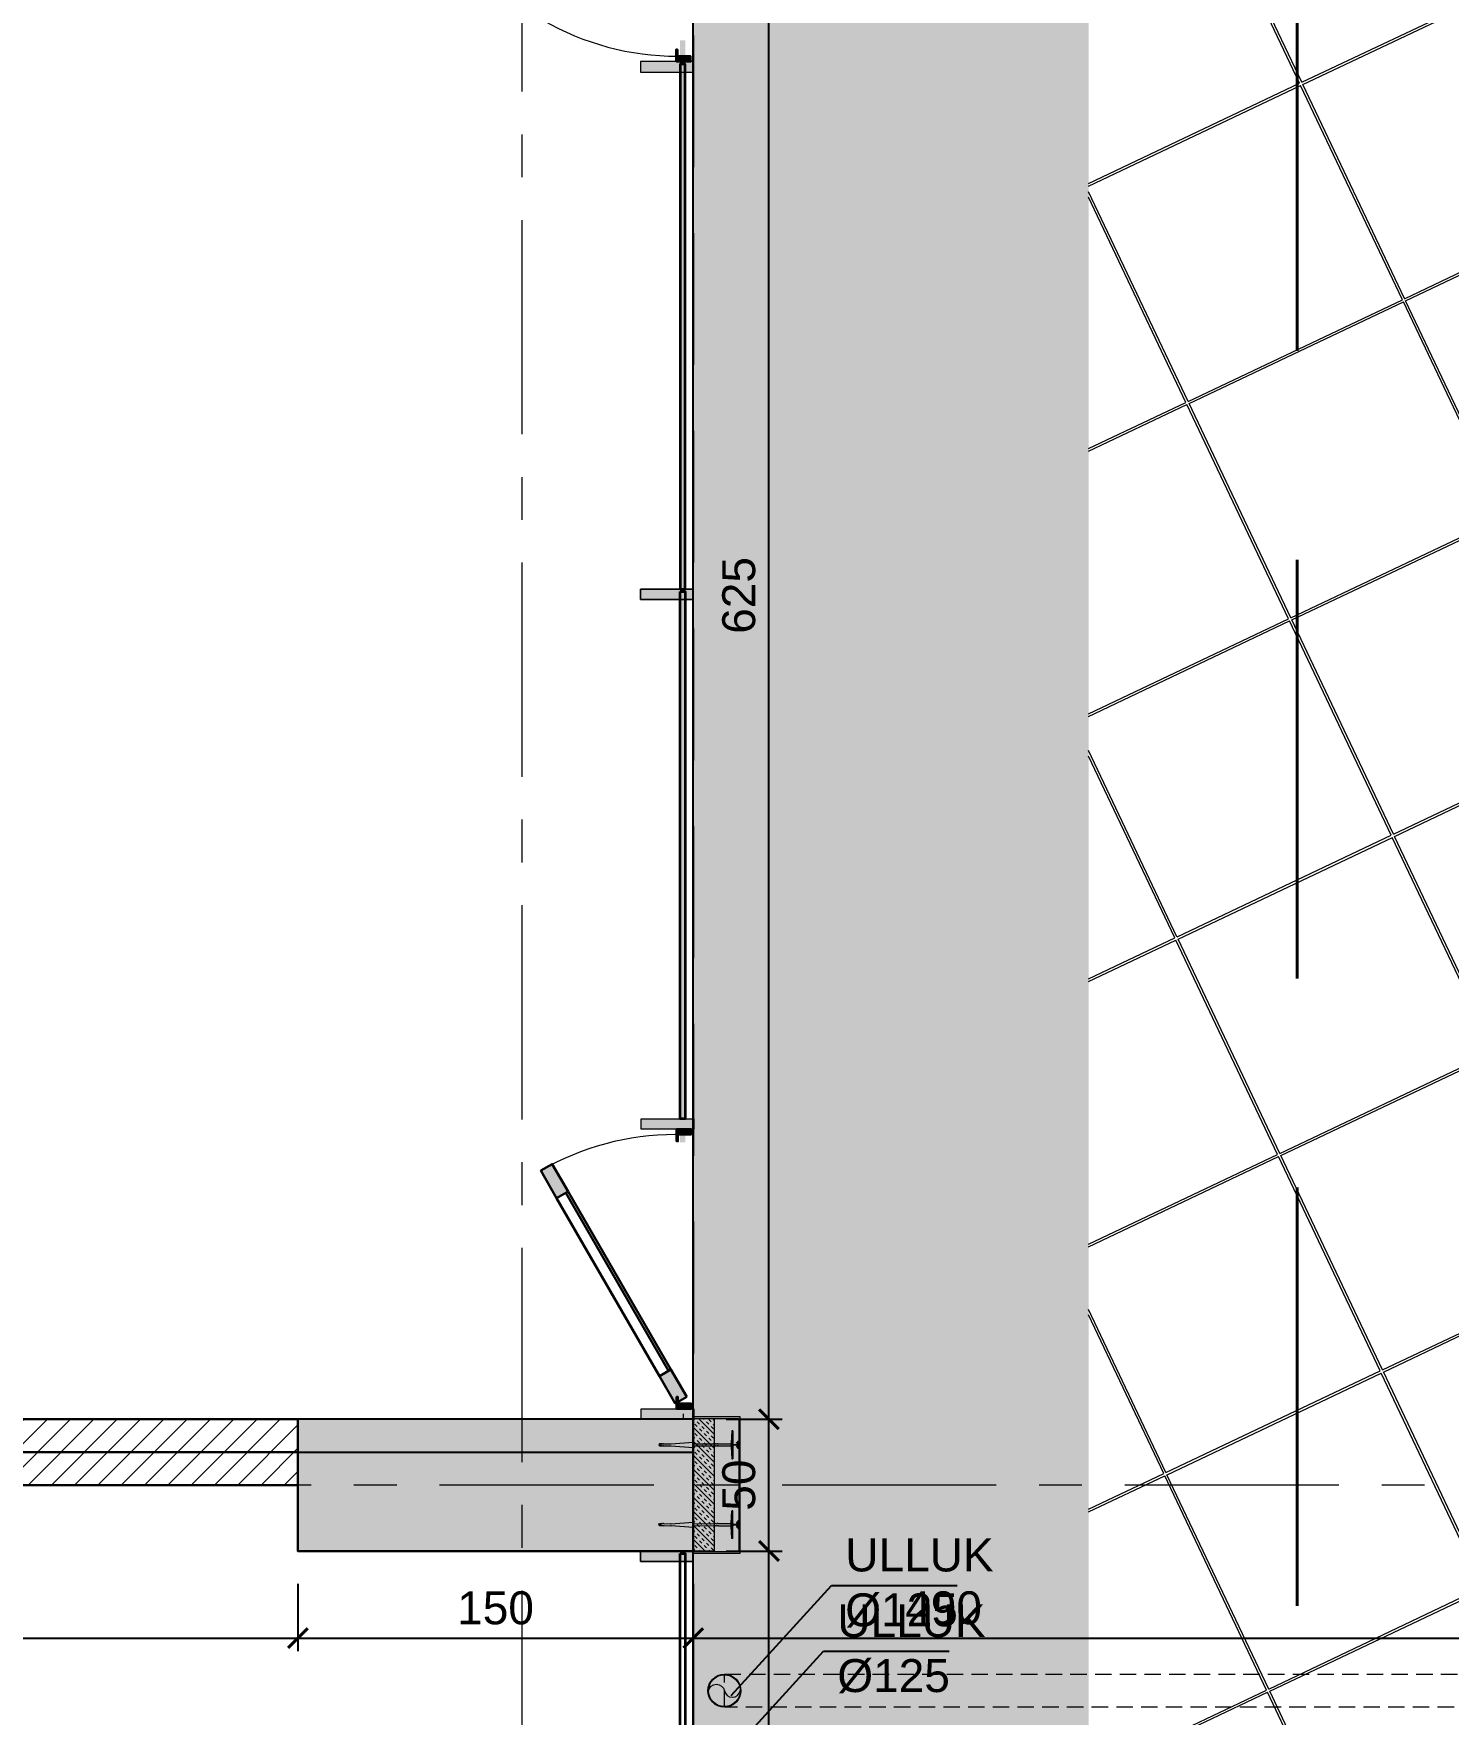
# Model space of a CAD drawing. Header units: centimetres. Extents: x 66524 to 72777, y -55096 to -48161.
# Drawn here: x 69653 to 70190, y -50759 to -50122 of the extents above; entities that cross this region are included whole.
import ezdxf

# ---------------------------------------------------------------- set-up
doc = ezdxf.new("R2010")
doc.units = ezdxf.units.CM
doc.header["$LTSCALE"] = 50
doc.header["$MEASUREMENT"] = 0
for name, pattern in [('AUSGEZOGEN', [0]), ('AXES', [2, 1.25, -0.25, 0.25, -0.25]), ('CACHE', [0.375, 0.25, -0.125]), ('CONTINU', [0]), ('CORNER', [20, 0, -20]), ('DASHED2', [9.525, 6.35, -3.175])]:
    doc.linetypes.add(name, pattern=pattern)
doc.layers.get('0').update_dxf_attribs({"color": 8})
for name, color, linetype, lineweight in [('ACITOP', 214, 'Continuous', 18), ('ISOLATION', 252, 'Continuous', 0), ('MACONNERIE COUPE', 7, 'Continuous', 30), ('MACONNERIE HACHURE', 253, 'Continuous', 13), ('WD_Corner', 154, 'Continuous', 5), ('WD_Dowel', 154, 'Continuous', 5), ('WD_Text_Legende', 154, 'AUSGEZOGEN', 5)]:
    doc.layers.add(name, color=color, linetype=linetype, lineweight=lineweight)
for name, color, linetype in [('AXES', 10, 'AXES'), ('BETON COUPE', 3, 'CONTINU'), ('BETON TRAME', 252, 'Continuous'), ('BORD', 5, 'Continuous'), ('COTE 50ème', 1, 'Continuous'), ('EMPRISE BATIMENT', 253, 'CACHE'), ('FASADA', 150, 'Continuous'), ('TEXTE', 7, 'Continuous')]:
    doc.layers.add(name, color=color, linetype=linetype)
doc.layers.add('FMULT', color=150, linetype='Continuous', plot=False)
doc.layers.add('HORS GEL COTE', color=7, linetype='Continuous', lineweight=13, true_color=0x00661a)
doc.layers.add('WD_Assist1', color=6, linetype='CORNER', lineweight=0, plot=False)
doc.styles.add('RS_TEXT_1.50', font='arial.ttf', dxfattribs={"height": 12.5})
doc.styles.add('RS_TXT_50', font='arial.ttf', dxfattribs={"height": 12.5})
doc.dimstyles.new('ISO-25', dxfattribs={"dimtxt": 2.5, "dimasz": 2.5, "dimexe": 1.25, "dimexo": 0.625, "dimtad": 1, "dimtxsty": 'Standard', "dimcen": 2.5, "dimadec": 0, "dimazin": 0, "dimtfac": 1, "dimtmove": 0, "dimatfit": 3, "dimfxl": 1, "dimarcsym": 0})
doc.dimstyles.new('RS_50CM_LINEAIRE', dxfattribs={"dimscale": 5, "dimtxt": 12.5, "dimasz": 1.5, "dimexe": 1, "dimexo": 2.5, "dimgap": 1, "dimtad": 1, "dimdec": 1, "dimrnd": 0.5, "dimdsep": 46, "dimtxsty": 'RS_TXT_50', "dimblk1": 'ARCHTICK', "dimblk2": 'ARCHTICK', "dimsah": 1, "dimcen": 2.5, "dimdle": 1, "dimclrt": 4, "dimadec": 0, "dimazin": 2, "dimtfac": 1, "dimtdec": 1, "dimtix": 1, "dimtmove": 2, "dimatfit": 3, "dimfxl": 1, "dimtolj": 1, "dimtzin": 0, "dimarcsym": 0})

# ---------------------------------------------------------------- blocks, each defined once
blk = doc.blocks.new('A$C8397ccc9')
at = {"layer": 'AXES', "lineweight": 5, "ltscale": 1.3}
for p, q in [((805, 1580), (805, -1344.97)), ((3195, 190), (-1985, 190))]:
    blk.add_line(p, q, dxfattribs=at)
blk = doc.blocks.new('ankeri')
at = {"layer": 'WD_Assist1'}
for p, q in [((-29.75, 0.39), (-30, 0)), ((-30, 0), (-29.75, -0.39)), ((-2.76, 0.39), (-29.75, 0.39)), ((-2.54, 0.59), (-2.76, 0.39)), ((-2.32, 5.2), (-2.54, 0.59)), ((-2.22, 5.3), (-2.32, 5.2)), ((-2, 5.3), (-2.22, 5.3)), ((-2, -5.3), (-2, 5.3)), ((-29.75, -0.39), (-2.76, -0.39)), ((-2.76, -0.39), (-2.54, -0.59)), ((-2.54, -0.59), (-2.32, -5.2)), ((-2.32, -5.2), (-2.22, -5.3)), ((-2.22, -5.3), (-2, -5.3))]:
    blk.add_line(p, q, dxfattribs=at)
at = {"layer": 'WD_Corner', "lineweight": 5}
blk.add_lwpolyline([(-2, 0.1), (-1.85, 0.1, -1), (-1.75, 0.1), (-0.25, 0.1, 0.185242), (-0.1, 0.55), (-0.1, 0.72), (-0.15, 0.73), (-0.15, 0.74), (-0.1, 0.75), (-0.1, 0.85), (-0.3, 0.85), (-0.3, 0.8), (-0.32, 0.8), (-0.33, 0.85), (-0.38, 0.85), (-0.5, 0.73), (-0.47, 0.68), (-0.48, 0.68), (-0.53, 0.7), (-0.54, 0.69), (-0.51, 0.65), (-0.54, 0.62), (-0.61, 0.69), (-0.4, 0.9), (-0.1, 0.9), (-0.1, 1.4), (0, 1.4), (0.05, 1.2), (0, 1.2), (0.05, 1.1), (0, 1.1), (0.25, 1), (0, 1), (0, -1), (0.25, -1), (0, -1.1), (0.05, -1.1), (0, -1.2), (0.05, -1.2), (0, -1.4), (-0.1, -1.4), (-0.1, -0.9), (-0.4, -0.9), (-0.61, -0.69), (-0.54, -0.62), (-0.51, -0.65), (-0.54, -0.69), (-0.53, -0.7), (-0.48, -0.68), (-0.47, -0.68), (-0.5, -0.73), (-0.38, -0.85), (-0.33, -0.85), (-0.32, -0.8), (-0.3, -0.8), (-0.3, -0.85), (-0.1, -0.85), (-0.1, -0.75), (-0.15, -0.74), (-0.15, -0.73), (-0.1, -0.72), (-0.1, -0.55, 0.185242), (-0.25, -0.1), (-1.75, -0.1, -1), (-1.85, -0.1), (-2, -0.1)], format="xyb", close=True, dxfattribs=at)
at = {"layer": 'WD_Dowel'}
for p, q in [((-29.75, 0.39), (-30, 0)), ((-30, 0), (-29.75, -0.39)), ((-28.88, 0.39), (-29.75, 0.39)), ((-29.47, 0.05), (-29.25, 0.09)), ((-29.47, 0.05), (-29.47, -0.05)), ((-29.25, 0.29), (-29.04, 0.37)), ((-29.25, 0.29), (-29.25, -0.29)), ((-28.88, 0.39), (-29.04, 0.34)), ((-29.04, 0.34), (-29.04, 0.37)), ((-28.82, 0.39), (-28.88, 0.39)), ((-28.82, 0.39), (-28.82, 0.34)), ((-28.82, 0.34), (-28.66, 0.39)), ((-28.61, 0.39), (-28.66, 0.39)), ((-28.61, 0.39), (-28.66, 0.39)), ((-28.61, 0.39), (-28.61, 0.34)), ((-28.61, 0.34), (-28.44, 0.39)), ((-28.39, 0.39), (-28.44, 0.39)), ((-28.39, 0.39), (-28.39, 0.34)), ((-28.39, 0.34), (-28.23, 0.39)), ((-28.17, 0.39), (-28.23, 0.39)), ((-28.17, 0.39), (-28.17, 0.34)), ((-28.17, 0.34), (-28.01, 0.39)), ((-27.96, 0.39), (-28.01, 0.39)), ((-27.96, 0.39), (-27.96, 0.34)), ((-27.96, 0.34), (-25.61, 0.39)), ((-25.56, 0.39), (-25.61, 0.39)), ((-25.56, 0.39), (-25.56, 0.34)), ((-25.56, 0.34), (-25.4, 0.39)), ((-25.34, 0.39), (-25.4, 0.39)), ((-25.34, 0.34), (-17.05, 0.99)), ((-25.34, 0.39), (-25.34, 0.34)), ((-17, 0.99), (-17.05, 0.99)), ((-17, 0.99), (-17, 0.34)), ((-17, 0.34), (-9.36, 0.39)), ((-9.3, 0.39), (-9.36, 0.39)), ((-9.3, 0.39), (-9.3, 0.34)), ((-9.3, 0.34), (-9.14, 0.39)), ((-9.09, 0.39), (-9.14, 0.39)), ((-9.09, 0.39), (-9.09, 0.34)), ((-9.09, 0.34), (-8.93, 0.39)), ((-8.87, 0.39), (-8.93, 0.39)), ((-8.87, 0.39), (-8.87, 0.34)), ((-8.87, 0.34), (-8.71, 0.39)), ((-8.66, 0.39), (-8.71, 0.39)), ((-8.66, 0.39), (-8.66, 0.34)), ((-8.66, 0.34), (-8.5, 0.39)), ((-8.44, 0.39), (-8.5, 0.39)), ((-8.44, 0.39), (-8.44, 0.34)), ((-8.44, 0.34), (-8.28, 0.39)), ((-8.23, 0.39), (-8.28, 0.39)), ((-8.23, 0.39), (-8.23, 0.34)), ((-8.23, 0.34), (-8.06, 0.39)), ((-8.01, 0.39), (-8.06, 0.39)), ((-8.01, 0.39), (-8.01, 0.34)), ((-8.01, 0.34), (-7.85, 0.39)), ((-7.79, 0.39), (-7.85, 0.39)), ((-7.79, 0.39), (-7.79, 0.34)), ((-7.79, 0.34), (-7.63, 0.39)), ((-7.58, 0.39), (-7.63, 0.39)), ((-7.58, 0.39), (-7.58, 0.34)), ((-7.58, 0.34), (-7.42, 0.39)), ((-7.42, 0.39), (-2.76, 0.39)), ((-2.32, 5.2), (-2.54, 0.74)), ((-2.54, 0.74), (-2.54, -0.74)), ((-2.54, 0.74), (-2.11, 0.74)), ((-2.11, 0.1), (-2.54, 0.1)), ((-2.11, 2.94), (-2.32, 2.94)), ((-2.32, 2.94), (-2.32, 0.74)), ((-2.32, 0.1), (-2.32, 0.74)), ((-2, 5.3), (-2.22, 5.3)), ((-2.11, 5.3), (-2.11, -5.3)), ((-2, 5.3), (-2, -5.3)), ((-29.75, -0.39), (-28.88, -0.39)), ((-29.25, -0.1), (-29.47, -0.05)), ((-29.25, -0.29), (-29.04, -0.37)), ((-29.04, -0.37), (-29.04, -0.34)), ((-29.04, -0.34), (-28.88, -0.39)), ((-28.82, -0.39), (-28.88, -0.39)), ((-28.82, -0.39), (-28.82, -0.34)), ((-28.82, -0.34), (-28.66, -0.39)), ((-28.61, -0.39), (-28.66, -0.39)), ((-28.61, -0.39), (-28.61, -0.34)), ((-28.61, -0.34), (-28.44, -0.39)), ((-28.39, -0.39), (-28.44, -0.39)), ((-28.39, -0.39), (-28.39, -0.34)), ((-28.39, -0.34), (-28.23, -0.39)), ((-28.17, -0.39), (-28.23, -0.39)), ((-28.17, -0.39), (-28.17, -0.34)), ((-28.17, -0.34), (-28.01, -0.39)), ((-27.96, -0.39), (-28.01, -0.39)), ((-27.96, -0.39), (-27.96, -0.34)), ((-27.96, -0.34), (-25.61, -0.39)), ((-25.56, -0.39), (-25.61, -0.39)), ((-25.56, -0.39), (-25.56, -0.34)), ((-25.56, -0.34), (-25.4, -0.39)), ((-25.34, -0.39), (-25.4, -0.39)), ((-25.34, -0.39), (-25.34, -0.34)), ((-25.34, -0.34), (-17.05, -0.99)), ((-17, -0.99), (-17.05, -0.99)), ((-17, -0.99), (-17, -0.34)), ((-17, -0.34), (-9.36, -0.39)), ((-9.3, -0.39), (-9.36, -0.39)), ((-9.3, -0.39), (-9.3, -0.34)), ((-9.3, -0.34), (-9.14, -0.39)), ((-9.09, -0.39), (-9.14, -0.39)), ((-9.09, -0.39), (-9.09, -0.34)), ((-9.09, -0.34), (-8.93, -0.39)), ((-8.87, -0.39), (-8.93, -0.39)), ((-8.87, -0.39), (-8.87, -0.34)), ((-8.87, -0.34), (-8.71, -0.39)), ((-8.66, -0.39), (-8.71, -0.39)), ((-8.66, -0.39), (-8.66, -0.34)), ((-8.66, -0.34), (-8.5, -0.39)), ((-8.44, -0.39), (-8.5, -0.39)), ((-8.44, -0.39), (-8.44, -0.34)), ((-8.44, -0.34), (-8.28, -0.39)), ((-8.23, -0.39), (-8.28, -0.39)), ((-8.23, -0.39), (-8.23, -0.34)), ((-8.23, -0.34), (-8.06, -0.39)), ((-8.01, -0.39), (-8.06, -0.39)), ((-8.01, -0.39), (-8.01, -0.34)), ((-8.01, -0.34), (-7.85, -0.39)), ((-7.79, -0.39), (-7.85, -0.39)), ((-7.79, -0.39), (-7.79, -0.34)), ((-7.79, -0.34), (-7.63, -0.39)), ((-7.58, -0.39), (-7.63, -0.39)), ((-7.58, -0.39), (-7.58, -0.34)), ((-7.58, -0.34), (-7.42, -0.39)), ((-7.42, -0.39), (-2.76, -0.39)), ((-2.11, -0.1), (-2.54, -0.1)), ((-2.54, -0.74), (-2.11, -0.74)), ((-2.54, -0.74), (-2.32, -5.2)), ((-2.32, -0.74), (-2.32, -0.1)), ((-2.22, -2.94), (-2.32, -0.74)), ((-2.11, -2.94), (-2.22, -2.94)), ((-2, -5.3), (-2.22, -5.3))]:
    blk.add_line(p, q, dxfattribs=at)
for centre, major_axis, start_param, end_param in [((-2.76, 0.59), (0.216, 0), -1.570795, 0), ((-2.22, 5.2), (0.108, 0), 1.570796, 3.141593), ((-2.76, -0.59), (-0.216, 0), 3.141593, 4.712389), ((-2.22, -5.2), (0.108, 0), 3.141593, 4.712389)]:
    blk.add_ellipse(centre, major_axis=major_axis, ratio=0.909091, start_param=start_param, end_param=end_param, dxfattribs=at)
blk = doc.blocks.new('_ArchTick')
at = {"color": 0, "linetype": 'ByBlock', "const_width": 0.15}
blk.add_lwpolyline([(-0.5, -0.5), (0.5, 0.5)], dxfattribs=at)
blk = doc.blocks.new('*D938')
at = {"layer": 'COTE 50ème', "color": 0, "lineweight": -2, "ltscale": 0.5, "transparency": 16777216}
for p, q in [((69753.07, -50709.86), (69753.07, -50735.38)), ((69068.07, -50722.79), (69068.07, -50735.38)), ((69063.07, -50730.38), (69758.07, -50730.38))]:
    blk.add_line(p, q, dxfattribs=at)
at = {"layer": 'Defpoints', "color": 0, "ltscale": 0.5, "transparency": 16777216}
for p in [(69753.07, -50697.36), (69068.07, -50710.29), (69753.07, -50730.38)]:
    blk.add_point(p, dxfattribs=at)
at = {"layer": 'COTE 50ème', "color": 0, "lineweight": -2, "ltscale": 0.5, "transparency": 16777216, "xscale": 7.5, "yscale": 7.5, "zscale": 7.5, "rotation": 180}
blk.add_blockref('_ArchTick', (69068.07, -50730.38), dxfattribs=at)
at = {"layer": 'COTE 50ème', "color": 0, "lineweight": -2, "ltscale": 0.5, "transparency": 16777216, "xscale": 7.5, "yscale": 7.5, "zscale": 7.5}
blk.add_blockref('_ArchTick', (69753.07, -50730.38), dxfattribs=at)
at = {"layer": 'COTE 50ème', "color": 4, "ltscale": 0.5, "transparency": 16777216, "insert": (69410.57, -50719), "char_height": 12.5, "attachment_point": 5, "style": 'RS_TXT_50'}
blk.add_mtext('\\A1;685', dxfattribs=at)
blk = doc.blocks.new('*D939')
at = {"layer": 'COTE 50ème', "color": 0, "lineweight": -2, "ltscale": 0.5, "transparency": 16777216}
for p, q in [((69753.07, -50709.86), (69753.07, -50735.38)), ((69903.07, -50709.86), (69903.07, -50735.38)), ((69748.07, -50730.38), (69908.07, -50730.38))]:
    blk.add_line(p, q, dxfattribs=at)
at = {"layer": 'Defpoints', "color": 0, "ltscale": 0.5, "transparency": 16777216}
for p in [(69753.07, -50697.36), (69903.07, -50697.36), (69903.07, -50730.38)]:
    blk.add_point(p, dxfattribs=at)
at = {"layer": 'COTE 50ème', "color": 0, "lineweight": -2, "ltscale": 0.5, "transparency": 16777216, "xscale": 7.5, "yscale": 7.5, "zscale": 7.5, "rotation": 180}
blk.add_blockref('_ArchTick', (69753.07, -50730.38), dxfattribs=at)
at = {"layer": 'COTE 50ème', "color": 0, "lineweight": -2, "ltscale": 0.5, "transparency": 16777216, "xscale": 7.5, "yscale": 7.5, "zscale": 7.5}
blk.add_blockref('_ArchTick', (69903.07, -50730.38), dxfattribs=at)
at = {"layer": 'COTE 50ème', "color": 4, "ltscale": 0.5, "transparency": 16777216, "insert": (69828.07, -50719), "char_height": 12.5, "attachment_point": 5, "style": 'RS_TXT_50'}
blk.add_mtext('\\A1;150', dxfattribs=at)
blk = doc.blocks.new('*D1046')
at = {"layer": 'COTE 50ème', "color": 0, "lineweight": -2, "ltscale": 0.5, "transparency": 16777216}
for p, q in [((70243.07, -50684.86), (70243.07, -50735.38)), ((69753.07, -50709.86), (69753.07, -50735.38)), ((69748.07, -50730.38), (70248.07, -50730.38))]:
    blk.add_line(p, q, dxfattribs=at)
at = {"layer": 'Defpoints', "color": 0, "ltscale": 0.5, "transparency": 16777216}
for p in [(70243.07, -50672.36), (69753.07, -50697.36), (70243.07, -50730.38)]:
    blk.add_point(p, dxfattribs=at)
at = {"layer": 'COTE 50ème', "color": 0, "lineweight": -2, "ltscale": 0.5, "transparency": 16777216, "xscale": 7.5, "yscale": 7.5, "zscale": 7.5, "rotation": 180}
blk.add_blockref('_ArchTick', (69753.07, -50730.38), dxfattribs=at)
at = {"layer": 'COTE 50ème', "color": 0, "lineweight": -2, "ltscale": 0.5, "transparency": 16777216, "xscale": 7.5, "yscale": 7.5, "zscale": 7.5}
blk.add_blockref('_ArchTick', (70243.07, -50730.38), dxfattribs=at)
at = {"layer": 'COTE 50ème', "color": 4, "ltscale": 0.5, "transparency": 16777216, "insert": (69998.07, -50719), "char_height": 12.5, "attachment_point": 5, "style": 'RS_TXT_50'}
blk.add_mtext('\\A1;490', dxfattribs=at)
blk = doc.blocks.new('*D1361')
at = {"layer": 'COTE 50ème', "color": 0, "lineweight": -2, "ltscale": 0.5, "transparency": 16777216}
for p, q in [((69915.57, -50697.36), (69936.81, -50697.36)), ((69931.81, -51252.36), (69931.81, -50692.36)), ((69915.77, -51247.36), (69936.81, -51247.36))]:
    blk.add_line(p, q, dxfattribs=at)
at = {"layer": 'Defpoints', "color": 0, "ltscale": 0.5, "transparency": 16777216}
for p in [(69903.07, -50697.36), (69931.81, -50697.36), (69903.27, -51247.36)]:
    blk.add_point(p, dxfattribs=at)
at = {"layer": 'COTE 50ème', "color": 0, "lineweight": -2, "ltscale": 0.5, "transparency": 16777216, "xscale": 7.5, "yscale": 7.5, "zscale": 7.5}
for p, rotation in [((69931.81, -50697.36), 90), ((69931.81, -51247.36), 270)]:
    blk.add_blockref('_ArchTick', p, dxfattribs=dict(at, rotation=rotation))
at = {"layer": 'COTE 50ème', "color": 4, "ltscale": 0.5, "transparency": 16777216, "insert": (69920.42, -50972.36), "char_height": 12.5, "attachment_point": 5, "rotation": 90, "style": 'RS_TXT_50'}
blk.add_mtext('\\A1;550', dxfattribs=at)
blk = doc.blocks.new('*D1362')
at = {"layer": 'COTE 50ème', "color": 0, "lineweight": -2, "ltscale": 0.5, "transparency": 16777216}
for p, q in [((69931.81, -50702.36), (69931.81, -50642.36)), ((69915.57, -50647.36), (69936.81, -50647.36)), ((69915.57, -50697.36), (69936.81, -50697.36))]:
    blk.add_line(p, q, dxfattribs=at)
at = {"layer": 'Defpoints', "color": 0, "ltscale": 0.5, "transparency": 16777216}
for p in [(69903.07, -50647.36), (69931.81, -50647.36), (69903.07, -50697.36)]:
    blk.add_point(p, dxfattribs=at)
at = {"layer": 'COTE 50ème', "color": 0, "lineweight": -2, "ltscale": 0.5, "transparency": 16777216, "xscale": 7.5, "yscale": 7.5, "zscale": 7.5}
for p, rotation in [((69931.81, -50647.36), 90), ((69931.81, -50697.36), 270)]:
    blk.add_blockref('_ArchTick', p, dxfattribs=dict(at, rotation=rotation))
at = {"layer": 'COTE 50ème', "color": 4, "ltscale": 0.5, "transparency": 16777216, "insert": (69920.42, -50672.36), "char_height": 12.5, "attachment_point": 5, "rotation": 90, "style": 'RS_TXT_50'}
blk.add_mtext('\\A1;50', dxfattribs=at)
blk = doc.blocks.new('*D1363')
at = {"layer": 'COTE 50ème', "color": 0, "lineweight": -2, "ltscale": 0.5, "transparency": 16777216}
for p, q in [((69915.57, -50022.21), (69936.81, -50022.21)), ((69931.81, -50652.36), (69931.81, -50017.21)), ((69915.57, -50647.36), (69936.81, -50647.36))]:
    blk.add_line(p, q, dxfattribs=at)
at = {"layer": 'Defpoints', "color": 0, "ltscale": 0.5, "transparency": 16777216}
for p in [(69903.07, -50022.21), (69931.81, -50022.21), (69903.07, -50647.36)]:
    blk.add_point(p, dxfattribs=at)
at = {"layer": 'COTE 50ème', "color": 0, "lineweight": -2, "ltscale": 0.5, "transparency": 16777216, "xscale": 7.5, "yscale": 7.5, "zscale": 7.5}
for p, rotation in [((69931.81, -50022.21), 90), ((69931.81, -50647.36), 270)]:
    blk.add_blockref('_ArchTick', p, dxfattribs=dict(at, rotation=rotation))
at = {"layer": 'COTE 50ème', "color": 4, "ltscale": 0.5, "transparency": 16777216, "insert": (69920.42, -50334.79), "char_height": 12.5, "attachment_point": 5, "rotation": 90, "style": 'RS_TXT_50'}
blk.add_mtext('\\A1;625', dxfattribs=at)
blk = doc.blocks.new('A$C2225a440')
at = {"layer": 'ACITOP', "ltscale": 0.5, "true_color": 0x2776bb, "transparency": 33554559}
h = blk.add_hatch(color=152, dxfattribs=at)
h.dxf.hatch_style = 1
h.paths.add_polyline_path([(0, 6.05, 0.414214), (-6.05, 0, 0.414214), (0, -6.05, -0.823148), (0, 0, 0.810651)])
at = {"layer": 'ACITOP', "ltscale": 0.5}
blk.add_lwpolyline([(0, 6.05, -0.810651), (0, 0, 0.823148), (0, -6.05)], format="xyb", dxfattribs=at)
for radius in [6.25, 6.05]:
    blk.add_circle((0, 0), radius, dxfattribs=at)

msp = doc.modelspace()

# ---------------------------------------------------------------- hatches: boundary and pattern name
at = {"layer": 'BETON TRAME', "transparency": 33554559}
h = msp.add_hatch(color=256, dxfattribs=at)
h.dxf.hatch_style = 1
h.paths.add_polyline_path([(68573.07, -51297.36), (68538.07, -51297.36), (68538.07, -50647.36), (68573.07, -50647.36), (68573.07, -50822.36), (69033.07, -50822.36), (69033.07, -50647.36), (69068.07, -50647.36), (69068.07, -51297.36), (69033.07, -51297.36), (69033.07, -50862.36), (68823.07, -50862.36), (68823.07, -51192.36), (68783.07, -51192.36), (68783.07, -50862.36), (68573.07, -50862.36)])
h.paths.add_polyline_path([(67703.07, -49972.36), (67703.07, -50022.36), (67853.07, -50022.36), (67853.07, -49972.36)])
h.paths.add_polyline_path([(68423.07, -49972.36), (68423.07, -50022.36), (68573.07, -50022.36), (68573.07, -49972.36)])
h.paths.add_polyline_path([(69033.07, -49972.36), (69033.07, -50022.36), (69183.07, -50022.36), (69183.07, -49972.36)])
h.paths.add_polyline_path([(69753.07, -49972.36), (69753.07, -50022.36), (69903.07, -50022.36), (69903.07, -49972.36)])
h.paths.add_polyline_path([(69753.07, -50647.36), (69753.07, -50697.36), (69903.07, -50697.36), (69903.07, -50647.36)])
h.paths.add_polyline_path([(67703.07, -50647.36), (67703.07, -50697.36), (67853.07, -50697.36), (67853.07, -50647.36)])
h.paths.add_polyline_path([(67703.07, -51247.36), (67703.07, -51297.36), (67853.07, -51297.36), (67853.07, -51247.36)])
h.paths.add_polyline_path([(69753.07, -51247.36), (69753.07, -51297.36), (69903.07, -51297.36), (69903.07, -51247.36)])
h.paths.add_polyline_path([(69753.07, -51987.36), (69753.07, -52037.36), (69903.07, -52037.36), (69903.07, -51987.36)])
h.paths.add_polyline_path([(67853.07, -52037.36), (67853.07, -51987.36), (67703.07, -51987.36), (67703.07, -52037.36)])
h.paths.add_polyline_path([(68518.07, -51987.36), (68518.07, -52037.36), (68643.07, -52037.36), (68643.07, -51987.36)])
h.paths.add_polyline_path([(68963.07, -51987.36), (68963.07, -52037.36), (69088.07, -52037.36), (69088.07, -51987.36)])
h.paths.add_polyline_path([(68938.07, -52037.36), (68963.07, -52037.36), (68963.07, -51532.36), (68938.07, -51532.36)])
h.paths.add_polyline_path([(68643.07, -52037.36), (68668.07, -52037.36), (68668.07, -51532.36), (68643.07, -51532.36)])
at = {"layer": 'EMPRISE BATIMENT', "linetype": 'ByBlock', "lineweight": 15, "ltscale": 200, "true_color": 0x9898cc, "transparency": 33554559}
h = msp.add_hatch(dxfattribs=at)
h.set_pattern_fill('HT6006ET', color=253, scale=0.15, angle=25.38482, pattern_type=2)
h.set_pattern_definition([(25.38482, (30090.2, 37005.95), (-38.96845, 82.12351), [90, -0.9]), (25.38482, (30089.81, 37006.76), (-38.96845, 82.12351), [90, -0.9]), (115.38482, (30089.81, 37006.76), (-82.12351, -38.96845), [90, -0.9]), (115.38482, (30089, 37006.37), (-82.12351, -38.96845), [90, -0.9])])
h.paths.add_polyline_path([(70544.16, -49889.32), (70372.62, -49716.47), (69956.63, -49822.36), (70053.07, -49822.36), (70053.07, -51364.18), (70148.18, -51364.18), (70148.18, -51384.18), (70053.07, -51384.18), (70053.07, -51610.36), (70504.85, -51610.36), (70450.69, -51597, -0.583981), (70403.94, -51429.2), (70616.9, -51216.24), (70617.55, -51045.88), (70503.04, -51160.39, -0.733771), (70333.87, -51072.18)])
h.paths.add_polyline_path([(70363.07, -49997.36, -1), (70443.07, -49997.36, -1)], flags=16)
h.paths.add_polyline_path([(70323.07, -50672.36, -1), (70243.07, -50672.36, -1)], flags=16)
h.paths.add_polyline_path([(70323.07, -51272.36, -1), (70243.07, -51272.36, -1)], flags=16)
h.paths.add_polyline_path([(69087.63, -49711.57), (69067.63, -49711.49), (67982.33, -49822.36), (69584.5, -49822.36)])
h.paths.add_polyline_path([(70117.51, -51403.22), (70248.4, -51403.22), (70248.4, -51310.03), (70117.51, -51310.03)], flags=24)
at = {"layer": 'EMPRISE BATIMENT', "linetype": 'ByBlock', "lineweight": 15, "ltscale": 0.5, "true_color": 0x636466, "transparency": 33554641}
h = msp.add_hatch(dxfattribs=at)
h.set_pattern_fill('SQUARE', color=251, scale=200, angle=25.38482)
h.set_pattern_definition([(25.38482, (30089.383, 37005.56), (-10.7173944, 22.586223), [25, -25]), (115.38482, (30089.383, 37005.56), (-22.586223, -10.7173944), [25, -25])])
h.paths.add_polyline_path([(70053.07, -49822.36), (67553.07, -49822.36), (67553.07, -54217.36), (68333.07, -54217.36), (68333.07, -54272.36), (71288.07, -54272.36), (71288.07, -51907.36), (70673.07, -51907.36), (70673.07, -51610.36), (70053.07, -51610.36)])
h.paths.add_polyline_path([(69903.07, -51760.36), (70523.07, -51760.36), (70523.07, -52057.36), (71138.07, -52057.36), (71138.07, -54122.36), (68483.07, -54122.36), (68483.07, -54067.36), (67703.07, -54067.36), (67703.07, -49972.36), (69903.07, -49972.36)], flags=16)
at = {"layer": 'FASADA', "linetype": 'Continuous', "lineweight": 0}
for points in [[(69898.07, -50332.36), (69900.07, -50332.36), (69900.07, -50124.21), (69898.07, -50124.21)], [(69898.07, -50333.36), (69898.07, -50542.36), (69900.07, -50542.36), (69900.07, -50333.36)]]:
    msp.add_hatch(color=256, dxfattribs=at).paths.add_polyline_path(points)
at = {"layer": 'FASADA', "linetype": 'Continuous', "lineweight": 15}
for points in [[(69896.57, -50132.21), (69902.07, -50132.21), (69902.07, -50130.21), (69897.07, -50130.21), (69897.07, -50127.71), (69896.57, -50127.71)], [(69883.07, -50132.21), (69883.07, -50136.21), (69903.07, -50136.21), (69903.07, -50132.21)], [(69883.07, -50336.36), (69903.07, -50336.36), (69903.07, -50332.36), (69883.07, -50332.36)], [(69883.07, -50332.36), (69883.07, -50336.36), (69903.07, -50336.36), (69903.07, -50332.36)], [(69883.27, -50537.36), (69903.27, -50537.36), (69903.27, -50533.36), (69883.27, -50533.36)], [(69896.77, -50537.36), (69896.77, -50541.86), (69897.27, -50541.86), (69897.27, -50539.36), (69902.27, -50539.36), (69902.27, -50537.36)], [(69855.59, -50560.92), (69851.26, -50563.42), (69845.26, -50553.03), (69849.59, -50550.53)], [(69900.59, -50638.86), (69896.26, -50641.36), (69890.26, -50630.97), (69894.59, -50628.47)], [(69902.27, -50643.36), (69902.27, -50641.36), (69897.27, -50641.36), (69897.27, -50638.86), (69896.77, -50638.86), (69896.77, -50643.36)], [(69883.27, -50647.36), (69903.27, -50647.36), (69903.27, -50643.36), (69883.27, -50643.36)], [(69883.07, -50701.36), (69903.07, -50701.36), (69903.07, -50697.36), (69883.07, -50697.36)], [(69883.07, -50697.36), (69883.07, -50701.36), (69903.07, -50701.36), (69903.07, -50697.36)]]:
    msp.add_hatch(color=256, dxfattribs=at).paths.add_polyline_path(points)
at = {"layer": 'ISOLATION', "transparency": 33554687}
h = msp.add_hatch(dxfattribs=at)
h.set_pattern_fill('INSUL', color=256, scale=10, angle=135)
h.set_pattern_definition([(135, (17730.709, -119780.4334), (-2.65165043, -2.65165043), []), (135, (17729.825, -119781.3173), (-2.65165043, -2.65165043), [1.25, -1.25]), (135, (17728.941, -119782.2012), (-2.65165043, -2.65165043), [1.25, -1.25])])
h.paths.add_polyline_path([(69903.07, -50697.36), (69903.07, -50647.06), (69911.07, -50647.06), (69911.07, -50697.36)])
at = {"layer": 'MACONNERIE HACHURE'}
h = msp.add_hatch(dxfattribs=at)
h.set_pattern_fill('ANSI31', color=256, scale=50, style=0)
h.paths.add_polyline_path([(68573.07, -50022.36), (68548.07, -50022.36), (68548.07, -50647.36), (68573.07, -50647.36)])
h.paths.add_polyline_path([(69033.07, -50647.36), (69058.07, -50647.36), (69058.07, -50022.36), (69033.07, -50022.36)])
h.paths.add_polyline_path([(67853.07, -50647.36), (68538.07, -50647.36), (68538.07, -50672.36), (67853.07, -50672.36)])
h.paths.add_polyline_path([(69068.07, -50647.36), (69753.07, -50647.36), (69753.07, -50672.36), (69068.07, -50672.36)])
h.paths.add_polyline_path([(68989.74, -51192.36), (69033.07, -51192.36), (69033.07, -51152.36), (68989.74, -51152.36)])
h.paths.add_polyline_path([(68823.07, -51192.36), (68863.07, -51192.36), (68863.07, -51152.36), (68823.07, -51152.36)])
h.paths.add_polyline_path([(68783.07, -51192.36), (68743.07, -51192.36), (68743.07, -51152.36), (68783.07, -51152.36)])
h.paths.add_polyline_path([(68616.4, -51192.36), (68573.07, -51192.36), (68573.07, -51152.36), (68616.4, -51152.36)])
h.paths.add_polyline_path([(67853.07, -51297.36), (68538.07, -51297.36), (68538.07, -51272.36), (67853.07, -51272.36)])
h.paths.add_polyline_path([(68573.07, -51297.36), (68573.07, -51457.36), (68668.07, -51457.36), (68668.07, -51532.36), (68643.07, -51532.36), (68643.07, -51467.36), (68573.07, -51467.36), (68573.07, -51553.36), (68643.07, -51553.36), (68643.07, -51578.36), (68548.07, -51578.36), (68548.07, -51297.36)])
h.paths.add_polyline_path([(68938.07, -51457.36), (68938.07, -51532.36), (68963.07, -51532.36), (68963.07, -51467.36), (69033.07, -51467.36), (69033.07, -51553.36), (68963.07, -51553.36), (68963.07, -51578.36), (69058.07, -51578.36), (69058.07, -51482.36), (69878.07, -51482.36), (69878.07, -51520.36), (69903.07, -51520.36), (69903.07, -51457.36), (69703.07, -51457.36), (69703.07, -51427.36), (69678.07, -51427.36), (69678.07, -51457.36)])
h.paths.add_polyline_path([(69753.07, -51297.36), (69703.07, -51297.36), (69703.07, -51307.36), (69678.07, -51307.36), (69678.07, -51297.36), (69068.07, -51297.36), (69068.07, -51272.36), (69753.07, -51272.36)])
h.paths.add_polyline_path([(69903.07, -51760.36), (69903.07, -51720.36), (69878.07, -51720.36), (69878.07, -51987.36), (69903.07, -51987.36), (69903.07, -51780.36), (70503.07, -51780.36), (70503.07, -51855.36), (70523.07, -51855.36), (70523.07, -51760.36)])
h.paths.add_polyline_path([(69088.07, -52037.36), (69753.07, -52037.36), (69753.07, -52012.36), (69088.07, -52012.36)])
h.paths.add_polyline_path([(68668.07, -52037.36), (68938.07, -52037.36), (68938.07, -52012.36), (68668.07, -52012.36)])
h.paths.add_polyline_path([(68538.07, -52087.36), (68558.07, -52087.36), (68558.07, -52037.36), (68538.07, -52037.36)])
h.paths.add_polyline_path([(69088.07, -52082.36), (69354.32, -52082.36), (69354.32, -52541.86), (69248.07, -52541.86), (69248.07, -52561.86), (69354.32, -52561.86), (69354.32, -52651.86), (69374.32, -52651.86), (69374.32, -52561.86), (69384.32, -52561.86), (69384.32, -52541.86), (69374.32, -52541.86), (69374.32, -52236.86), (69384.32, -52236.86), (69384.32, -52224.86), (69374.32, -52224.86), (69374.32, -52082.36), (69494.32, -52082.36), (69494.32, -52224.86), (69464.32, -52224.86), (69464.32, -52236.86), (69494.32, -52236.86), (69494.32, -52251.86), (69514.32, -52251.86), (69514.32, -52082.36), (69694.32, -52082.36), (69694.32, -52107.36), (69753.07, -52107.36), (69753.07, -52057.36), (69088.07, -52057.36)])
h.paths.add_polyline_path([(67833.07, -52132.36), (67833.07, -52157.36), (67853.07, -52157.36), (67853.07, -52132.36), (68528.07, -52132.36), (68528.07, -52107.36), (67833.07, -52107.36)])
h.paths.add_polyline_path([(69903.07, -52082.36), (70173.07, -52082.36), (70173.07, -52057.36), (69903.07, -52057.36)])
h.paths.add_polyline_path([(70243.07, -52025.36), (69903.07, -52025.36), (69903.07, -52037.36), (70243.07, -52037.36)])
h.paths.add_polyline_path([(70503.07, -52025.36), (70323.07, -52025.36), (70323.07, -52037.36), (70523.07, -52037.36), (70523.07, -51955.36), (70503.07, -51955.36)])
h.paths.add_polyline_path([(70323.07, -52082.36), (70668.07, -52082.36), (70668.07, -52057.36), (70323.07, -52057.36)])
h.paths.add_polyline_path([(69514.32, -52361.86), (69514.32, -52351.86), (69494.32, -52351.86), (69494.32, -52391.86), (69514.32, -52391.86), (69514.32, -52381.86), (69848.07, -52381.86), (69848.07, -52421.86), (69878.07, -52421.86), (69878.07, -52416.86), (69853.07, -52416.86), (69853.07, -52381.86), (69878.07, -52381.86), (69878.07, -52361.86), (69853.07, -52361.86), (69853.07, -52326.86), (69878.07, -52326.86), (69878.07, -52321.86), (69848.07, -52321.86), (69848.07, -52361.86)])
h.paths.add_polyline_path([(69808.07, -52797.36), (69808.07, -52637.36), (69903.07, -52637.36), (69903.07, -52562.36), (69878.07, -52562.36), (69878.28, -52627.36), (69807.86, -52627.36), (69808.07, -52541.36), (69878.07, -52541.36), (69878.07, -52526.36), (69783.07, -52526.36), (69783.07, -52656.36), (69514.32, -52656.36), (69514.32, -52491.86), (69494.32, -52491.86), (69494.32, -52541.86), (69474.32, -52541.86), (69474.32, -52561.86), (69494.32, -52561.86), (69494.32, -52686.36), (69514.32, -52686.36), (69514.32, -52676.36), (69783.07, -52676.36), (69783.07, -52797.36)])
h.paths.add_polyline_path([(70173.07, -52637.36), (70173.07, -52562.36), (70198.07, -52562.36), (70198.07, -52627.36), (70268.07, -52627.36), (70268.07, -52541.36), (70198.07, -52541.36), (70198.07, -52516.36), (70293.07, -52516.36), (70293.07, -52612.36), (71113.07, -52612.36), (71113.07, -52554.36), (71138.07, -52554.36), (71138.07, -52637.36), (70938.07, -52637.36), (70938.07, -52647.36), (70913.07, -52647.36), (70913.07, -52637.36)])
h.paths.add_polyline_path([(70988.07, -52797.36), (70938.07, -52797.36), (70938.07, -52767.36), (70913.07, -52767.36), (70913.07, -52797.36), (70303.07, -52797.36), (70303.07, -52822.36), (70988.07, -52822.36)])
h.paths.add_polyline_path([(70224.74, -52902.36), (70268.07, -52902.36), (70268.07, -52942.36), (70224.74, -52942.36)])
h.paths.add_polyline_path([(70058.07, -52902.36), (70098.07, -52902.36), (70098.07, -52942.36), (70058.07, -52942.36)])
h.paths.add_polyline_path([(70018.07, -52902.36), (69978.07, -52902.36), (69978.07, -52942.36), (70018.07, -52942.36)])
h.paths.add_polyline_path([(69851.4, -52902.36), (69808.07, -52902.36), (69808.07, -52942.36), (69851.4, -52942.36)])
h.paths.add_polyline_path([(69514.32, -52786.36), (69514.32, -52876.36), (69773.07, -52876.36), (69773.07, -52896.36), (69494.32, -52896.36), (69494.32, -52827.36), (69338.07, -52827.36), (69338.07, -52807.36), (69494.32, -52807.36), (69494.32, -52786.36)])
h.paths.add_polyline_path([(68958.07, -52541.86), (68998.07, -52541.86), (68998.07, -52561.86), (68938.07, -52561.86), (68938.07, -52397.36), (68958.07, -52397.36)])
h.paths.add_polyline_path([(67853.07, -52827.36), (68483.07, -52827.36), (68483.07, -52807.36), (67853.07, -52807.36)])
h.paths.add_polyline_path([(67833.07, -52772.36), (67833.07, -52797.36), (67853.07, -52797.36), (67853.07, -52772.36)])
h.paths.add_polyline_path([(70303.07, -53447.36), (70988.07, -53447.36), (70988.07, -53422.36), (70303.07, -53422.36)])
h.paths.add_polyline_path([(70293.07, -54072.36), (70268.07, -54072.36), (70268.07, -53447.36), (70293.07, -53447.36)])
h.paths.add_polyline_path([(69808.07, -54072.36), (69783.07, -54072.36), (69783.07, -53447.36), (69808.07, -53447.36)])
h.paths.add_polyline_path([(69088.07, -54072.36), (69063.07, -54072.36), (69063.07, -53447.36), (69088.07, -53447.36)])
h.paths.add_polyline_path([(68938.07, -53323.36), (68958.07, -53323.36), (68958.07, -52847.36), (68938.07, -52847.36)])
h.paths.add_polyline_path([(68513.07, -53222.36), (68533.07, -53222.36), (68533.07, -52927.36), (68513.07, -52927.36)])
h.paths.add_polyline_path([(68483.07, -53972.36), (68508.07, -53972.36), (68508.07, -53373.36), (68483.07, -53373.36)])
h.paths.add_polyline_path([(67853.07, -53348.36), (68483.07, -53348.36), (68483.07, -53373.36), (67853.07, -53373.36)])
h.paths.add_polyline_path([(69088.07, -53447.36), (69773.07, -53447.36), (69773.07, -53422.36), (69088.07, -53422.36)])

# ---------------------------------------------------------------- linework, layer by layer
at = {"layer": 'ACITOP', "linetype": 'CACHE', "ltscale": 0.5}
msp.add_lwpolyline([(69914.9, -50756.6), (69914.9, -50744.1), (70613.62, -50744.1), (70613.62, -50756.6)], close=True, dxfattribs=at)
at = {"layer": 'BETON COUPE'}
msp.add_lwpolyline([(69753.07, -50647.36), (69753.07, -50697.36), (69903.07, -50697.36), (69903.07, -50647.36)], close=True, dxfattribs=at)
at = {"layer": 'BORD', "color": 41, "linetype": 'CACHE', "ltscale": 4, "true_color": 0xf4ee51}
msp.add_lwpolyline([(67703.07, -49972.36), (69903.07, -49972.36), (69903.07, -51760.36), (70523.07, -51760.36), (70523.07, -52057.36), (71138.07, -52057.36), (71138.07, -54122.36), (68483.07, -54122.36), (68483.07, -54067.36), (67703.07, -54067.36)], close=True, dxfattribs=at)
at = {"layer": 'FASADA', "linetype": 'Continuous', "lineweight": 30}
for p, q in [((69890.26, -50630.97), (69851.26, -50563.42)), ((69893.73, -50628.97), (69854.73, -50561.42)), ((69894.59, -50628.47), (69855.59, -50560.92))]:
    msp.add_line(p, q, dxfattribs=at)
at = {"layer": 'FASADA', "linetype": 'Continuous', "lineweight": 30, "flags": 128}
for points in [[(69896.57, -50132.21), (69896.57, -50127.71), (69897.07, -50127.71), (69897.07, -50130.21), (69902.07, -50130.21), (69902.07, -50132.21)], [(69896.77, -50537.36), (69896.77, -50541.86), (69897.27, -50541.86), (69897.27, -50539.36), (69902.27, -50539.36), (69902.27, -50537.36)], [(69855.59, -50560.92), (69849.59, -50550.53), (69845.26, -50553.03), (69851.26, -50563.42)], [(69894.59, -50628.47), (69855.59, -50560.92), (69851.26, -50563.42), (69890.26, -50630.97)], [(69900.59, -50638.86), (69894.59, -50628.47), (69890.26, -50630.97), (69896.26, -50641.36)], [(69902.27, -50643.36), (69902.27, -50641.36), (69897.27, -50641.36), (69897.27, -50638.86), (69896.77, -50638.86), (69896.77, -50643.36)]]:
    msp.add_lwpolyline(points, close=True, dxfattribs=at)
at = {"layer": 'FASADA', "linetype": 'Continuous', "lineweight": 15, "flags": 128}
for points in [[(69883.07, -50132.21), (69883.07, -50136.21), (69903.07, -50136.21), (69903.07, -50132.21)], [(69883.07, -50336.36), (69883.07, -50332.36), (69903.07, -50332.36), (69903.07, -50336.36)], [(69883.07, -50332.36), (69883.07, -50336.36), (69903.07, -50336.36), (69903.07, -50332.36)], [(69883.27, -50537.36), (69883.27, -50533.36), (69903.27, -50533.36), (69903.27, -50537.36)], [(69883.27, -50647.36), (69883.27, -50643.36), (69903.27, -50643.36), (69903.27, -50647.36)], [(69883.07, -50701.36), (69883.07, -50697.36), (69903.07, -50697.36), (69903.07, -50701.36)], [(69883.07, -50697.36), (69883.07, -50701.36), (69903.07, -50701.36), (69903.07, -50697.36)]]:
    msp.add_lwpolyline(points, close=True, dxfattribs=at)
at = {"layer": 'FASADA', "linetype": 'Continuous', "lineweight": 35, "flags": 128}
for points in [[(69898.07, -50332.36), (69900.07, -50332.36), (69900.07, -50133.21), (69898.07, -50133.21)], [(69898.07, -50333.36), (69900.07, -50333.36), (69900.07, -50533.36), (69898.07, -50533.36)], [(69898.07, -50698.36), (69900.07, -50698.36), (69900.07, -50923.36), (69898.07, -50923.36)]]:
    msp.add_lwpolyline(points, close=True, dxfattribs=at)
at = {"layer": 'FASADA', "linetype": 'Continuous', "lineweight": 13, "flags": 128}
msp.add_lwpolyline([(69899.27, -50645.36), (69899.27, -50647.36)], dxfattribs=at)
at = {"layer": 'FASADA', "linetype": 'Continuous', "lineweight": 13}
for centre, start, end in [((69897.07, -50028.21), 240, 270), ((69896.26, -50641.36), 90, 120)]:
    msp.add_arc(centre, 102, start, end, dxfattribs=at)
at = {"layer": 'FMULT', "ltscale": 0.5}
for points in [[(67703.07, -52037.36), (70523.07, -52037.36), (70523.07, -51760.36), (69903.07, -51760.36), (69903.07, -49972.36), (67703.07, -49972.36)], [(69183.07, -49972.36), (69183.07, -50022.36), (69045.57, -50022.36), (69045.57, -50659.86), (69903.07, -50659.86), (69903.07, -50022.21), (69753.07, -50022.21), (69753.07, -49972.36)], [(69068.07, -50659.86), (69068.07, -51272.36), (69753.07, -51272.36), (69753.07, -51247.36), (69903.07, -51247.36), (69903.07, -50697.36), (69753.07, -50697.36), (69753.07, -50659.86)]]:
    msp.add_lwpolyline(points, close=True, dxfattribs=at)
at = {"layer": 'HORS GEL COTE', "linetype": 'DASHED2', "lineweight": 40, "ltscale": 0.5}
msp.add_line((70132.23, -49130.71), (70132.23, -54862.41), dxfattribs=at)
at = {"layer": 'ISOLATION', "ltscale": 0.5}
msp.add_lwpolyline([(69903.07, -50697.36), (69903.07, -50647.06), (69911.07, -50647.06), (69911.07, -50697.36)], close=True, dxfattribs=at)
at = {"layer": 'MACONNERIE COUPE', "ltscale": 0.5}
msp.add_lwpolyline([(69068.07, -50647.36), (69753.07, -50647.36), (69753.07, -50672.36), (69068.07, -50672.36)], close=True, dxfattribs=at)
at = {"layer": 'WD_Corner', "lineweight": 5, "ltscale": 0.5}
msp.add_lwpolyline([(69903.27, -50647.36), (69903.27, -50647.06), (69920.32, -50647.06), (69920.32, -50697.61), (69903.27, -50697.61), (69903.27, -50697.36), (69903.07, -50697.36), (69903.07, -50698.21), (69920.92, -50698.21), (69920.92, -50646.46), (69903.07, -50646.46), (69903.07, -50647.36)], close=True, dxfattribs=at)

# ---------------------------------------------------------------- block references
at = {"layer": 'ACITOP', "ltscale": 0.5, "rotation": 90}
msp.add_blockref('A$C2225a440', (69914.9, -50750.35), dxfattribs=at)
at = {"layer": 'MACONNERIE COUPE', "lineweight": 5, "ltscale": 0.5}
msp.add_blockref('A$C8397ccc9', (69033.07, -50862.36), dxfattribs=at)
at = {"layer": 'WD_Text_Legende'}
msp.add_blockref('ankeri', (69920.07, -50657.06), dxfattribs=at)
at = {"layer": 'WD_Text_Legende', "xscale": -1, "rotation": 180}
msp.add_blockref('ankeri', (69920.07, -50687.36), dxfattribs=at)

# ---------------------------------------------------------------- texts
at = {"layer": 'TEXTE', "char_height": 12.5, "width": 4.547473508864641e-13, "attachment_point": 1, "style": 'RS_TEXT_1.50'}
for insert in [(69960.77, -50692.6), (69957.75, -50717.54)]:
    msp.add_mtext('ULLUK\\P%%C125', dxfattribs=dict(at, insert=insert))

# ---------------------------------------------------------------- dimensions: what is measured, and where the dimension line sits
at = {"layer": 'COTE 50ème', "ltscale": 0.5}
for base, p1, p2, picture, middle in [((69931.80516, -50022.21227), (69903.07093, -50647.3623), (69903.07093, -50022.21227), '*D1363', (69920.423, -50334.78728)), ((69931.81, -50647.36), (69903.07, -50697.36), (69903.07, -50647.36), '*D1362', (69920.42, -50672.36)), ((69931.81, -50697.36), (69903.27, -51247.36), (69903.07, -50697.36), '*D1361', (69920.42, -50972.36))]:
    dim = msp.add_linear_dim(base=base, p1=p1, p2=p2, angle=90, dimstyle='RS_50CM_LINEAIRE', dxfattribs=at)
    dim.commit()
    dim.dimension.update_dxf_attribs({"geometry": picture, "text_midpoint": middle})
for base, p1, p2, picture, middle in [((70243.07, -50730.38), (69753.07, -50697.36), (70243.07, -50672.36), '*D1046', (69998.07, -50719)), ((69753.07, -50730.38), (69068.07, -50710.29), (69753.07, -50697.36), '*D938', (69410.57, -50719)), ((69903.07, -50730.38), (69753.07, -50697.36), (69903.07, -50697.36), '*D939', (69828.07, -50719))]:
    dim = msp.add_linear_dim(base=base, p1=p1, p2=p2, dimstyle='RS_50CM_LINEAIRE', dxfattribs=at)
    dim.commit()
    dim.dimension.update_dxf_attribs({"geometry": picture, "text_midpoint": middle})

# ---------------------------------------------------------------- leaders
at = {"layer": 'TEXTE', "color": 1, "linetype": 'ByBlock', "lineweight": 13}
for points in [[(69917.47, -50752.18), (69955.52, -50710.41), (70003.23, -50710.41)], [(69914.45, -50777.11), (69952.5, -50735.34), (70000.21, -50735.34)]]:
    msp.add_leader(points, dimstyle='ISO-25', override={"dimasz": 20, "dimtad": 0}, dxfattribs=at)

doc.saveas('drawing.dxf')
